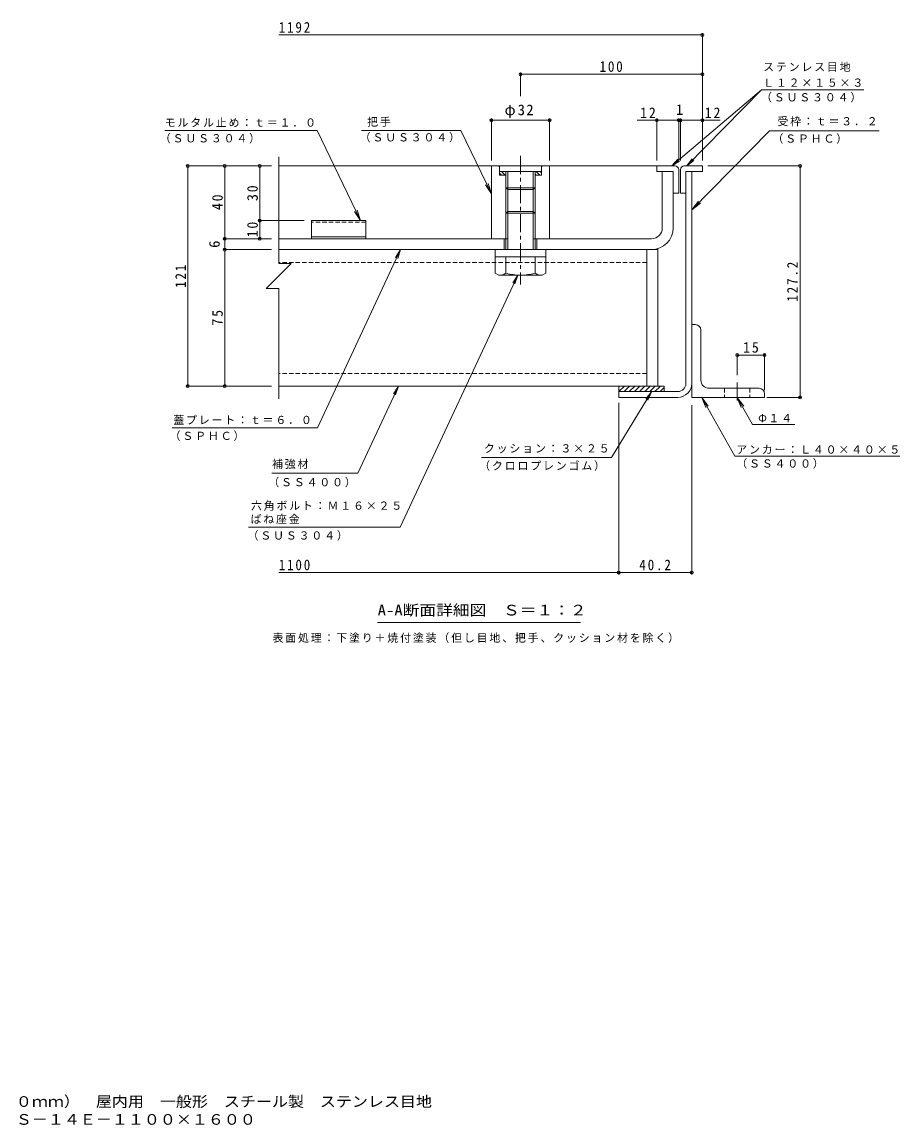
# Model space of a CAD drawing. Units: millimetres on the paper, enlarged 10 times, with parts at other scales. Extents: x -2570 to 2371, y -1962 to 1382.
# Drawn here: x -43 to 2371, y -1962 to 1072 of the extents above; entities that cross this region are included whole.
import ezdxf
from ezdxf.enums import TextEntityAlignment as Align

# ---------------------------------------------------------------- set-up
doc = ezdxf.new("R2010")
doc.units = ezdxf.units.MM
doc.header["$LTSCALE"] = 10
doc.header["$PDMODE"] = 32
doc.header["$PDSIZE"] = 8
doc.linetypes.add('CHAIN1', pattern=[8, 5, -1, 1, -1])
doc.linetypes.add('DASHED1', pattern=[1.8, 1.2, -0.6])
for name, color, linetype, lineweight in [('D-1', 2, 'Continuous', 9), ('D-2', 3, 'Continuous', 9), ('D-3', 4, 'Continuous', 9), ('D-4', 7, 'Continuous', 9), ('D-5', 7, 'Continuous', 9), ('D-6', 6, 'Continuous', 9), ('D-7', 4, 'CHAIN1', 9), ('D-8', 5, 'Continuous', 5), ('D-9', 134, 'Continuous', 5), ('D-C', 2, 'Continuous', 9), ('D-E', 3, 'Continuous', 9), ('D-F', 7, 'Continuous', 9), ('F-5_F-5ﾚｲﾔ', 7, 'Continuous', 9)]:
    doc.layers.add(name, color=color, linetype=linetype, lineweight=lineweight)
doc.styles.add('ＭＳ ゴシック', font='')
doc.styles.get('ＭＳ ゴシック').set_extended_font_data('MS Gothic')

msp = doc.modelspace()

# ---------------------------------------------------------------- linework, layer by layer
at = {"layer": 'D-1'}
for p, q in [((1782.7, 78.77), (1782.7, 661.27)), ((1798.7, 78.77), (1798.7, 661.27)), ((1597.7, 56.27), (1760.2, 56.27))]:
    msp.add_line(p, q, dxfattribs=at)
msp.add_lwpolyline([(1597.7, 56.27), (1597.7, 40.27), (1760.2, 40.27)], dxfattribs=at)
for radius in [22.5, 38.5]:
    msp.add_arc((1760.2, 78.77), radius, 270, 0, dxfattribs=at)
at = {"layer": 'D-2'}
for p, q in [((1717.7, 506.27), (1717.7, 661.27)), ((1287.71, 476.27), (662.7, 476.27)), ((1282.7, 476.27), (1282.7, 446.27)), ((1687.7, 476.27), (1367.71, 476.27)), ((1372.7, 476.27), (1372.7, 446.27)), ((662.7, 446.27), (1687.7, 446.27))]:
    msp.add_line(p, q, dxfattribs=at)
msp.add_lwpolyline([(1747.7, 506.27), (1747.7, 661.27), (1717.7, 661.27)], dxfattribs=at)
for radius in [60, 30]:
    msp.add_arc((1687.7, 506.27), radius, 270, 0, dxfattribs=at)
at = {"layer": 'D-3'}
for p, q in [((1702.71, 676.27), (662.7, 676.27)), ((1702.71, 676.27), (1702.71, 661.27)), ((1752.7, 676.27), (1702.71, 676.27)), ((1777.7, 676.27), (1827.7, 676.27)), ((1827.7, 676.27), (1827.7, 661.27)), ((1702.71, 661.27), (1747.7, 661.27)), ((1747.7, 661.27), (1747.7, 601.27)), ((1762.7, 666.27), (1762.7, 601.27)), ((1767.7, 666.27), (1767.7, 601.27)), ((1782.7, 601.27), (1782.7, 661.27)), ((1827.7, 661.27), (1782.7, 661.27)), ((1747.7, 601.27), (1762.7, 601.27)), ((1782.7, 601.27), (1767.7, 601.27)), ((902.7, 526.27), (902.7, 476.27)), ((902.7, 481.27), (752.7, 481.27)), ((902.7, 476.27), (752.7, 476.27))]:
    msp.add_line(p, q, dxfattribs=at)
at = {"layer": 'D-3', "linetype": 'DASHED1'}
msp.add_line((902.7, 521.94), (752.7, 521.94), dxfattribs=at)
at = {"layer": 'D-3'}
msp.add_lwpolyline([(902.7, 526.27), (752.7, 526.27), (752.7, 476.27)], dxfattribs=at)
for centre, start, end in [((1752.7, 666.27), 0, 90), ((1777.7, 666.27), 90, 180)]:
    msp.add_arc(centre, 10, start, end, dxfattribs=at)
at = {"layer": 'D-4'}
msp.add_line((1492.37, -578.58), (934.87, -578.58), dxfattribs=at)
at = {"layer": 'D-5'}
for p, q in [((1990.57, 885.68), (1743.92, 676.27)), ((1990.57, 885.68), (1784.83, 676.27)), ((2272.02, 885.68), (1990.57, 885.68)), ((349.78, 774.07), (768.71, 774.07)), ((768.71, 774.07), (887.97, 526.27)), ((1163.66, 774.07), (890.4, 774.07)), ((2012.23, 773.17), (1798.7, 555.84)), ((2313.79, 773.17), (2012.23, 773.17)), ((1743.92, 676.27), (1760.7, 694.8)), ((1743.92, 676.27), (1764.92, 689.82)), ((1784.83, 676.27), (1799.87, 696.24)), ((1784.83, 676.27), (1804.53, 691.66)), ((1247.7, 599.42), (1231.28, 624.53)), ((1798.7, 555.84), (1816.76, 579.8)), ((887.97, 526.27), (871.54, 551.37)), ((887.97, 526.27), (878.6, 554.77)), ((1798.7, 555.84), (1822.34, 574.31)), ((769.11, -43.55), (997.51, 446.27)), ((997.51, 446.27), (984.08, 425.19)), ((997.51, 446.27), (990, 422.43)), ((996.94, -316.51), (1319.99, 376.27)), ((1319.99, 376.27), (1306.55, 355.18)), ((1319.99, 376.27), (1312.47, 352.43)), ((991.88, 71.27), (984.37, 47.43)), ((1688.21, 55.76), (1672.55, 36.27)), ((1825.99, 40.27), (1844.02, 16.3)), ((1825.99, 40.27), (1837.2, 12.45)), ((1917.3, -121.41), (1825.99, 40.27)), ((1923.7, 40.27), (1934.92, 12.45)), ((1923.7, 40.27), (1941.74, 16.3)), ((1966.03, -34.68), (1923.7, 40.27)), ((769.11, -43.55), (369.44, -43.55)), ((1966.03, -34.68), (2082.18, -34.68)), ((1578.24, -125.16), (1220.1, -125.16)), ((1917.3, -121.41), (2371.08, -121.41)), ((880.34, -167.93), (644.32, -167.93)), ((996.94, -316.51), (579.95, -316.51))]:
    msp.add_line(p, q, dxfattribs=at)
for points in [[(1163.66, 774.07), (1247.7, 599.42), (1238.33, 627.92)], [(880.34, -167.93), (991.88, 71.27), (978.45, 50.19)], [(1578.24, -125.16), (1688.21, 55.76), (1678.12, 32.88)]]:
    msp.add_lwpolyline(points, dxfattribs=at)
at = {"layer": 'D-6'}
for p, q in [((1597.7, 69.66), (1599.31, 71.27)), ((1597.7, 71.27), (1722.7, 71.27)), ((1597.7, 71.27), (1597.7, 56.27)), ((1598.46, 56.27), (1613.46, 71.27)), ((1612.6, 56.27), (1627.6, 71.27)), ((1626.74, 56.27), (1641.74, 71.27)), ((1640.88, 56.27), (1655.88, 71.27)), ((1655.02, 56.27), (1670.02, 71.27)), ((1669.17, 56.27), (1684.17, 71.27)), ((1683.31, 56.27), (1698.31, 71.27)), ((1697.45, 56.27), (1712.45, 71.27)), ((1711.59, 56.27), (1722.7, 67.38)), ((1722.7, 71.27), (1722.7, 56.27))]:
    msp.add_line(p, q, dxfattribs=at)
at = {"layer": 'D-7'}
msp.add_line((1923.7, 81.32), (1923.7, 22.85), dxfattribs=at)
at = {"layer": 'D-8'}
for p, q in [((1675.2, 446.27), (1705.2, 446.27)), ((1675.2, 446.27), (1675.2, 71.27)), ((1705.2, 446.27), (1705.2, 71.27)), ((1675.2, 71.27), (1705.2, 71.27))]:
    msp.add_line(p, q, dxfattribs=at)
at = {"layer": 'D-9'}
for p, q in [((1675.2, 446.27), (669.55, 446.27)), ((1258.2, 426.27), (1258.2, 381.9)), ((1287.71, 381.75), (1287.71, 426.27)), ((1367.71, 381.75), (1367.71, 426.27)), ((1397.2, 426.27), (1397.2, 381.75)), ((1675.2, 71.27), (1675.2, 446.27)), ((1267.75, 376.39), (1258.2, 381.9)), ((1387.7, 376.27), (1267.95, 376.27)), ((1387.7, 376.27), (1397.2, 381.75)), ((1675.2, 71.27), (662.7, 71.27))]:
    msp.add_line(p, q, dxfattribs=at)
at = {"layer": 'D-9', "linetype": 'DASHED1'}
for p, q in [((1675.2, 411.27), (662.7, 411.27)), ((1675.2, 106.27), (662.7, 106.27))]:
    msp.add_line(p, q, dxfattribs=at)
at = {"layer": 'D-9'}
for centre, radius, start, end in [((1268.99, 410.78), 34.53, 267.86055, 302.81094), ((1327.7, 524.87), 148.6, 254.38446, 285.61554), ((1386.42, 410.78), 34.53, 237.18906, 272.13945)]:
    msp.add_arc(centre, radius, start, end, dxfattribs=at)
at = {"layer": 'D-C', "linetype": 'CHAIN1'}
msp.add_line((1327.7, 703.95), (1327.7, 350.64), dxfattribs=at)
at = {"layer": 'D-C'}
for p, q in [((1247.7, 476.27), (1247.7, 676.27)), ((1247.7, 676.27), (1267.7, 676.27)), ((1270.2, 673.77), (1267.7, 676.27)), ((1270.2, 651.27), (1270.2, 676.27)), ((1385.2, 676.27), (1270.2, 676.27)), ((1385.2, 651.27), (1385.2, 676.27)), ((1387.71, 676.27), (1385.2, 673.77)), ((1385.2, 661.27), (1270.2, 661.27)), ((1275.1, 651.27), (1270.2, 656.17)), ((1287.71, 651.27), (1270.2, 651.27)), ((1285.71, 651.27), (1275.71, 661.27)), ((1287.71, 659.88), (1286.32, 661.27)), ((1287.71, 446.27), (1287.71, 661.27)), ((1292.71, 446.27), (1292.71, 661.27)), ((1362.7, 446.27), (1362.7, 661.27)), ((1367.71, 635.05), (1367.71, 661.27)), ((1370.56, 651.27), (1367.71, 654.13)), ((1385.2, 651.27), (1367.71, 651.27)), ((1381.17, 651.27), (1371.17, 661.27)), ((1385.2, 657.84), (1381.78, 661.27)), ((1367.71, 616.27), (1287.71, 616.27)), ((1292.71, 611.27), (1287.71, 616.27)), ((1362.7, 611.27), (1292.71, 611.27)), ((1367.71, 616.54), (1362.7, 611.27)), ((1367.71, 446.27), (1367.71, 635.05)), ((1292.71, 551.27), (1287.71, 546.27)), ((1367.71, 546.27), (1287.71, 546.27)), ((1362.7, 551.27), (1292.71, 551.27)), ((1367.71, 546.27), (1362.7, 551.27)), ((1247.7, 476.27), (1292.71, 476.27)), ((1407.71, 476.27), (1362.7, 476.27))]:
    msp.add_line(p, q, dxfattribs=at)
at = {"layer": 'D-C', "color": 134, "lineweight": 5}
for p, q in [((1257.7, 446.27), (1257.7, 426.27)), ((1257.7, 446.27), (1397.7, 446.27)), ((1257.7, 426.27), (1397.7, 426.27)), ((1397.7, 446.27), (1397.7, 426.27))]:
    msp.add_line(p, q, dxfattribs=at)
at = {"layer": 'D-C'}
msp.add_lwpolyline([(1407.71, 476.27), (1407.71, 676.27), (1387.71, 676.27)], dxfattribs=at)
at = {"layer": 'D-E'}
for p, q in [((1808.7, 240.27), (1798.7, 240.27)), ((1798.7, 40.27), (1798.7, 240.27)), ((1823.7, 87.77), (1823.7, 225.27)), ((1846.2, 65.27), (1983.7, 65.27)), ((1998.7, 40.27), (1798.7, 40.27)), ((1998.7, 50.27), (1998.7, 40.27))]:
    msp.add_line(p, q, dxfattribs=at)
at = {"layer": 'D-E', "linetype": 'DASHED1'}
for p, q in [((1888.7, 65.27), (1888.7, 40.27)), ((1958.7, 65.27), (1958.7, 40.27))]:
    msp.add_line(p, q, dxfattribs=at)
at = {"layer": 'D-E'}
for centre, radius, start, end in [((1808.7, 225.27), 15, 0, 90), ((1846.2, 87.77), 22.5, 180, 270), ((1983.7, 50.27), 15, 0, 90)]:
    msp.add_arc(centre, radius, start, end, dxfattribs=at)
at = {"layer": 'D-F'}
for p, q in [((1827.7, 1036.29), (662.7, 1036.29)), ((1827.7, 691.27), (1827.7, 1041.29)), ((1327.7, 868.56), (1327.7, 933.47)), ((1827.7, 928.47), (1327.7, 928.47)), ((1827.7, 928.29), (1827.7, 923.47)), ((1247.7, 691.27), (1247.7, 806.84)), ((1407.71, 801.84), (1247.7, 801.84)), ((1407.71, 691.27), (1407.71, 806.84)), ((1762.7, 801.84), (1648.09, 801.84)), ((1702.7, 691.27), (1702.7, 806.84)), ((1762.7, 691.27), (1762.7, 806.84)), ((1767.7, 801.84), (1762.7, 801.84)), ((1767.7, 691.27), (1767.7, 806.84)), ((1876.95, 801.84), (1767.7, 801.84)), ((662.7, 701.71), (662.7, 408.18)), ((409.63, 676.27), (642.7, 676.27)), ((412.63, 676.27), (412.63, 71.27)), ((514.32, 476.27), (514.32, 676.27)), ((610.67, 526.27), (610.67, 676.27)), ((1842.71, 676.27), (2101.4, 676.27)), ((2096.39, 40.27), (2096.39, 676.27)), ((607.67, 526.27), (732.7, 526.27)), ((610.67, 476.27), (610.67, 526.27)), ((511.32, 476.27), (642.7, 476.27)), ((514.32, 446.27), (514.32, 476.27)), ((511.32, 446.27), (642.7, 446.27)), ((514.32, 71.27), (514.32, 446.27)), ((697.11, 408.18), (628.3, 339.36)), ((662.7, 408.18), (697.11, 408.18)), ((662.7, 339.36), (628.3, 339.36)), ((662.7, 339.36), (662.7, 35.85)), ((1923.7, 159.76), (1923.7, 101.32)), ((1923.7, 156.76), (1998.7, 156.76)), ((1998.7, 159.76), (1998.7, 60.27)), ((409.63, 71.27), (642.7, 71.27)), ((2101.4, 40.27), (2004.72, 40.27)), ((1597.7, 25.27), (1597.7, -446.21)), ((1798.7, 18.89), (1798.7, -446.21)), ((1597.7, -441.21), (662.7, -441.21)), ((1798.7, -441.21), (1597.7, -441.21))]:
    msp.add_line(p, q, dxfattribs=at)
for p in [(1827.7, 1036.29), (1327.7, 928.47), (1827.7, 928.47), (1247.7, 801.84), (1407.71, 801.84), (1702.7, 801.84), (1762.7, 801.84), (1767.7, 801.84), (1827.7, 801.84), (412.63, 676.27), (514.32, 676.27), (610.67, 676.27), (2096.39, 676.27), (610.67, 526.27), (514.32, 476.27), (610.67, 476.27), (514.32, 446.27), (1923.7, 156.76), (1998.7, 156.76), (412.63, 71.27), (514.32, 71.27), (2096.39, 40.27), (1597.7, -441.21), (1798.7, -441.21)]:
    msp.add_point(p, dxfattribs=at)

# ---------------------------------------------------------------- texts
at = {"layer": 'D-4', "color": 2, "style": 'ＭＳ ゴシック', "width": 1.15}
msp.add_text('A-A断面詳細図\u3000Ｓ＝１：２', height=29.33, dxfattribs=at).set_placement((934.87, -567.95), align=Align.BOTTOM_LEFT)
at = {"layer": 'D-4', "insert": (645.67, -634.71), "char_height": 21.99, "attachment_point": 7, "style": 'ＭＳ ゴシック'}
msp.add_mtext('\\T1.17;表面処理：下塗り＋焼付塗装（但し目地、把手、クッション材を除く）', dxfattribs=at)
at = {"layer": 'D-5', "char_height": 21.99, "attachment_point": 7, "style": 'ＭＳ ゴシック'}
for s, insert in [('\\T1.17;ステンレス目地', (1994.9, 935)), ('\\T1.17;Ｌ１２×１５×３', (1994.9, 893.68)), ('\\T1.17;（ＳＵＳ３０４）', (1989.15, 850.83)), ('\\T1.17;モルタル止め：ｔ＝１．０', (349.38, 783.07)), ('\\T1.17;把手', (905.91, 783.9)), ('\\T1.17;受枠：ｔ＝３．２', (2034.17, 785.49)), ('\\T1.17;（ＳＵＳ３０４）', (335.82, 738.16)), ('\\T1.17;（ＳＵＳ３０４）', (885.46, 740.83)), ('\\T1.17;（ＳＰＨＣ）', (2020.56, 737.33)), ('\\T1.17;蓋プレート：ｔ＝６．０', (372.96, -34.31)), ('\\T1.17;Φ１４', (1981.23, -28.72)), ('\\T1.17;（ＳＰＨＣ）', (362.91, -79.67)), ('\\T1.17;クッション：３×２５', (1227.07, -113.44)), ('\\T1.17;アンカー：Ｌ４０×４０×５', (1921.08, -115.45)), ('\\T1.17;補強材', (644.32, -156.46)), ('\\T1.17;（クロロプレンゴム）', (1214.12, -161.72)), ('\\T1.17;（ＳＳ４００）', (1921.08, -155.69)), ('\\T1.17;（ＳＳ４００）', (634.12, -206.98)), ('\\T1.17;六角ボルト：Ｍ１６×２５', (586.48, -271.16)), ('\\T1.17;ばね座金', (585.43, -307.88)), ('\\T1.17;（ＳＵＳ３０４）', (577.17, -353.44))]:
    msp.add_mtext(s, dxfattribs=dict(at, insert=insert))
at = {"layer": 'D-F', "color": 2, "style": 'ＭＳ ゴシック'}
msp.add_text('1', height=29.33, dxfattribs=at).set_placement((1755.2, 807.84), align=Align.BOTTOM_LEFT)
msp.add_text('6', height=29.33, rotation=90, dxfattribs=at).set_placement((509.32, 451.27), align=Align.BOTTOM_LEFT)
at = {"layer": 'D-F', "color": 2, "char_height": 29.33, "attachment_point": 7, "style": 'ＭＳ ゴシック'}
for s, insert in [('\\T1.28;\\W0.9;1192', (662.7, 1042.29)), ('\\T1.27;\\W0.9;100', (1545.2, 934.47)), ('\\T1.19;φ32', (1283.95, 807.84)), ('\\T1.27;\\W0.95;12', (1656.73, 807.84)), ('\\T1.27;\\W0.95;12', (1834.35, 807.84)), ('\\T1.27;\\W0.95;15', (1939.95, 162.76)), ('\\T1.28;\\W0.9;1100', (662.7, -435.21)), ('\\T1.28;\\W0.9;40.2', (1654.45, -435.21))]:
    msp.add_mtext(s, dxfattribs=dict(at, insert=insert))
at = {"layer": 'D-F', "color": 2, "char_height": 29.33, "attachment_point": 7, "rotation": 90, "style": 'ＭＳ ゴシック'}
for s, insert in [('\\T1.27;\\W0.95;30', (605.67, 580.02)), ('\\T1.27;\\W0.95;40', (509.32, 555.02)), ('\\T1.27;\\W0.95;10', (605.67, 480.02)), ('\\T1.27;\\W0.9;121', (407.63, 341.27)), ('\\T1.28;\\W0.9;127.2', (2090.4, 303.27)), ('\\T1.27;\\W0.95;75', (509.32, 237.52))]:
    msp.add_mtext(s, dxfattribs=dict(at, insert=insert))
at = {"layer": 'F-5_F-5ﾚｲﾔ', "color": 2, "style": 'ＭＳ ゴシック', "width": 1.1}
for s, p in [('充填用（充填深さ：３０ｍｍ）\u3000屋内用\u3000一般形\u3000スチール製\u3000ステンレス目地', (-500.11, -1918.5)), ('大口径マシンハッチ\u3000Ｓ－１４Ｅ－１１００×１６００', (-500.11, -1967.71))]:
    msp.add_text(s, height=29.33, dxfattribs=at).set_placement(p, align=Align.BOTTOM_LEFT)

doc.saveas('drawing.dxf')
